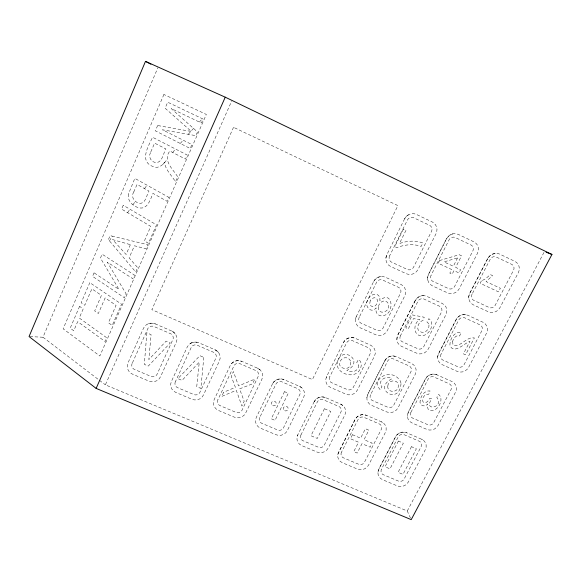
<?xml version="1.0" encoding="UTF-8"?>
<svg xmlns="http://www.w3.org/2000/svg" width="581" height="581" viewBox="0 0 581 581"><rect width="100%" height="100%" fill="white"/><g stroke="black" fill="none" stroke-linecap="round" stroke-linejoin="round"><path stroke-width="0.44" stroke-dasharray="2.9 2.18" d="M377.933 472.338L378.834 469.041L395.581 436.658C397.542 432.736 402.684 430.928 406.678 432.736L421.704 439.28A8.439 7.814 -25 0 1 425.307 449.745L408.414 481.896A8.366 7.713 -22 0 1 397.302 485.912L382.509 479.666A8.388 7.756 -21.1 0 1 378.79 469.346L395.559 436.912A8.461 7.865 -24.1 0 1 406.816 432.83M385.871 258.211L386.779 254.834M366.872 397.665L367.744 394.426L384.775 360.757C386.59 356.995 391.274 354.991 395.247 356.284M436.927 374.832A8.599 8.054 -30.7 0 0 425.51 378.979L408.298 412.278A8.519 7.945 -26.8 0 0 411.965 422.917L426.868 429.41A8.497 7.894 -27.5 0 0 438.132 425.328L455.475 392.32A8.577 8.003 -31.3 0 0 451.924 381.535L436.927 374.832C432.845 372.9 427.514 374.745 425.495 378.797L408.305 412.038L407.39 416.41M337.837 454.284L355.144 419.344C357.061 415.313 362.297 413.44 366.357 415.277L381.594 421.908A8.497 7.952 -22.4 0 1 385.341 432.504L368.615 465.04A8.424 7.836 -19.2 0 1 357.431 469.085L342.405 462.745A8.446 7.88 -18 0 1 338.534 452.294L355.129 419.475A8.519 7.996 -21.2 0 1 366.473 415.357M355.565 318.678L356.306 316.478M326.195 377.592L326.653 376.459M297.319 435.997L297.777 434.864M29.922 336.595L42.972 337.227L157.821 67.846M410.498 518.063L407.274 510.997L105.372 384.847L231.674 101.079M272.511 383.838L256.279 417.448A8.592 8.127 -9 0 0 260.47 428.175L275.975 434.719A8.562 8.083 -11 0 0 287.319 430.594L303.689 397.288A8.621 8.207 -14 0 0 299.614 386.409L283.942 379.589C279.788 377.701 274.406 379.669 272.511 383.838A8.65 8.257 -11.8 0 1 284.015 379.647M404.587 218.855L386.779 254.877A8.94 8.606 -43.8 0 0 390.686 266.49L406.301 273.738A8.918 8.548 -43.3 0 0 418.051 269.446L435.997 233.758A9.042 8.642 -50 0 0 432.228 221.971L416.504 214.483A9.064 8.7 -51.1 0 0 404.587 218.855L406.685 216.052L408.668 214.679M407.274 510.997L544.005 252.386M109.431 240.868L112.271 236.155L147.785 244.703L145.969 248.821L134.422 245.77L129.12 257.884L137.675 267.638L135.751 272.017L108.393 239.641L110.143 235.581L112.271 236.155M127.595 212.661L129.941 209.225M132.94 204.824L135.366 201.28M144.516 188.622L147.022 185.172M163.108 164.169L164.445 162.397C165.491 170.022 171.794 175.455 175.498 181.824L177.713 176.791C173.022 169.238 162.397 160.341 169.87 151.016L185.506 159.107L187.285 155.069L152.578 137.254C148.409 146.1 138.794 161.627 153.29 166.638C159.281 169.238 164.125 163.755 167.132 159.296M172.702 152.483L175.52 149.034M180.299 143.471L183.16 140.174M188.237 134.313L193.488 128.416M199.348 122.039L202.399 118.72M231.412 363.728C233.852 360.772 238.254 359.762 241.747 361.309L257.644 368.231A8.7 8.337 -7.4 0 1 261.886 379.255L245.705 412.968A8.642 8.199 -5.3 0 1 234.281 417.129L218.529 410.484A8.671 8.243 -2.9 0 1 214.171 399.612L230.207 365.594A8.73 8.381 -4.5 0 1 241.79 361.367M423.651 295.606C420.179 295.438 416.759 297.472 415.212 300.573L397.716 335.164L396.816 339.551M191.062 343.044L194.395 342.042L197.794 342.354L214.999 349.762A8.795 8.446 0.8 0 1 219.407 360.939L203.43 395.058A8.737 8.308 1.4 0 1 191.919 399.256L175.92 392.502A8.773 8.345 4 0 1 171.388 381.485L187.22 347.053A8.831 8.49 4.1 0 1 198.884 342.783M190.089 343.64L191.134 343.001M148.431 323.69L151.91 323.116L155.294 323.871M452.795 233.831L449.52 235.254L446.484 238.733L428.509 274.276L427.58 277.536L427.71 279.868M495.244 253.323L490.763 254.95L487.779 258.327L469.644 293.405L468.7 296.666L469.085 300.05M380.925 276.462L377.57 277.435L374.186 280.463L356.291 316.551A8.766 8.424 -30.4 0 0 360.242 327.815L375.74 334.779A8.744 8.374 -31.4 0 0 387.324 330.553L404.783 295.831A8.838 8.475 -38.1 0 0 400.963 284.407L385.363 277.21A8.86 8.533 -37.9 0 0 373.619 281.509M465.751 314.626C461.982 313.951 457.951 315.955 456.216 319.376L438.568 353.517L437.638 356.719L437.762 359.007M354.018 337.851C350.016 336.559 345.317 338.6 343.502 342.376L326.616 376.575A8.628 8.221 -20.3 0 0 330.611 387.491L345.985 394.187A8.606 8.17 -21.9 0 0 357.409 390.033L374.411 356.233A8.686 8.287 -26.9 0 0 370.54 345.158L355.064 338.244A8.708 8.337 -25.5 0 0 343.48 342.463M171.656 330.996L155.28 323.9A8.947 8.584 12.7 0 0 143.529 328.207L127.907 363.067A8.889 8.439 10.8 0 0 132.621 374.229L148.881 381.092A8.846 8.403 8.3 0 0 160.472 376.858L176.246 342.318A8.904 8.548 9.6 0 0 171.656 330.996L173.625 332.129L175.883 334.758M299.535 386.336L301.503 387.534M257.586 368.172L260.39 370.119M214.97 349.711L217.795 351.679M421.552 439.178L422.641 439.759M381.463 421.813L382.545 422.394M340.822 404.216L342.783 405.407M42.972 337.227L105.372 384.847M218.529 352.536L217.737 351.614M314.147 401.798A8.577 8.127 -17.2 0 1 325.563 397.644M358.579 365.057C359.094 371.281 351.316 373.416 346.828 370.482C366.64 360.431 338.839 343.168 337.118 364.904C338.222 373.387 351.077 377.824 357.555 372.552C361.142 369.458 363.299 362.559 358.492 359.552L356.749 362.464L358.579 365.057M428.967 324.953C429.243 327.807 427.551 330.734 424.922 331.896A5.069 4.808 -35.4 0 1 421.603 332.216L419.497 331.272A4.583 4.35 -35.3 0 1 417.841 328.759C417.245 325.244 419.613 321.416 423.026 320.378L424.246 317.248L412.365 314.924L405.828 327.829L408.247 328.926L413.498 318.584L419.751 319.71C412.532 323.319 413.229 337.249 422.866 335.644C429.817 334.496 435.372 323.486 428.872 318.664L426.941 321.903L428.32 323.29L428.967 324.953M401.021 383.721C399.401 405.756 372.036 389.016 391.79 378.812C386.641 374.476 376.401 381.209 381.978 386.793L380.221 389.778C370.547 378.652 390.134 368.644 398.573 378.783A7.974 7.524 -27 0 1 401.021 383.721M420.186 400.476C418.756 405.277 424.965 408.022 427.703 403.911L427.238 406.119L428.226 409.482C435.794 414.812 445.431 399.975 438.699 394.412L436.81 397.353C444.923 407.724 422.285 411.98 431.843 398.82L429.758 398.319C428.785 400.701 425.561 404.594 422.975 401.834C421.37 398.319 424.856 393.359 428.807 394.187L430.02 390.94C424.66 390.214 420.935 395.799 420.186 400.476M350.677 362.21C351.142 373.365 333.596 367.853 341.563 359.385A6.144 5.868 -23.1 0 1 344.577 357.823C347.358 357.25 350.626 359.181 350.677 362.21M387.803 386.169C386.888 392.705 397.498 393.148 398.239 386.946C400.135 379.161 388.014 378.87 387.803 386.169M452.606 341.388L452.984 344.7L454.03 345.586C461.641 346.487 466.652 336.363 474.365 337.96L465.541 354.831L463.406 353.865L469.949 341.352C464.597 343.066 453.238 355.173 449.926 345.056C449.796 339.282 454.371 331.054 461.089 332.623L459.644 335.971C456.092 334.533 453.376 338.418 452.606 341.388M378.391 306.928C377.222 315.171 389.481 312.825 388.566 305.686A4.793 4.597 -34.8 0 0 387.084 302.018C383.533 299.041 378.754 303.035 378.391 306.928M379.923 298.474L379.785 300.551C392.56 289.142 395.356 313.246 383.438 315.636A6.166 5.912 -34 0 1 379.153 315.323C376.328 314.074 375.457 310.726 376.118 307.908C370.736 314.568 363.517 305.09 368.063 299.636C369.436 294.247 379.015 291.415 379.923 298.474M146.848 332.848L144.335 364.389L148.286 366.066L170.291 342.95L166.086 341.134L148.83 359.595L151.089 334.678L146.848 332.848M203.793 357.38L200.859 388.398L196.734 386.641L199.268 362.159L182.035 380.402L177.873 378.638L199.893 355.695L203.793 357.38M128.495 193.96C126.919 200.561 132.86 206.349 138.866 207.758C147.487 210.031 150.479 199.225 152.97 193.371L166.943 201.229L168.686 197.271L134.836 178.374L128.495 193.96M150.537 152.52C148.264 156.412 150.632 161.445 154.924 162.433C162.317 163.791 163.116 153.261 165.905 148.961L154.604 143.115L150.537 152.52M370.22 300.66L369.698 304.168L370.344 305.591L372.958 306.79C376.43 306.361 378.812 301.8 376.873 298.801L374.229 297.603L371.303 299.077L370.22 300.66M133.819 191.89C130.522 196.552 134.247 202.304 139.295 203.256C145.744 204.163 146.477 194.984 148.976 191.127L137.051 184.417L133.819 191.89M132.185 363.394L131.931 364.069A4.822 4.575 10.9 0 0 134.124 369.291L151.467 376.626A4.793 4.561 8.4 0 0 156.885 374.643L173.065 339.137A4.83 4.633 9.7 0 0 170.916 333.85L153.471 326.304A4.851 4.655 12.8 0 0 147.988 328.309L132.185 363.394M175.389 381.702L175.128 382.378A4.757 4.525 4 0 0 177.241 387.527L194.308 394.746A4.735 4.51 1.4 0 0 199.682 392.785L216.081 357.7A4.771 4.583 0.8 0 0 214.019 352.485L196.85 345.063A4.786 4.604 4.2 0 0 191.403 347.053L175.389 381.702M217.904 399.728L217.643 400.396A4.706 4.474 -2.9 0 0 219.676 405.473L236.474 412.575A4.684 4.452 -5.3 0 0 241.812 410.636L258.407 375.972A4.721 4.525 -7.4 0 0 256.424 370.823L239.532 363.517A4.735 4.546 -4.5 0 0 234.128 365.493L217.904 399.728M259.758 417.47L259.489 418.124A4.655 4.408 -9 0 0 261.443 423.142L277.979 430.136A4.641 4.387 -11 0 0 283.281 428.204L300.072 393.962A4.677 4.452 -14 0 0 298.169 388.878L281.538 381.688A4.692 4.481 -11.8 0 0 276.171 383.642L259.758 417.47M300.958 434.937L300.689 435.583A4.619 4.343 -14.1 0 0 302.563 440.536L318.846 447.421A4.604 4.321 -15.6 0 0 324.104 445.511L341.083 411.66A4.641 4.387 -18.9 0 0 339.253 406.649L322.891 399.568A4.655 4.408 -17.2 0 0 317.56 401.507L300.958 434.937M329.732 376.822L329.449 377.483A4.684 4.459 -20.3 0 0 331.315 382.588L347.714 389.749A4.67 4.43 -21.9 0 0 353.052 387.803L370.489 353.052A4.713 4.495 -26.9 0 0 368.674 347.881L352.18 340.517A4.721 4.525 -25.6 0 0 346.777 342.492L329.732 376.822M359.283 317.132L358.993 317.814A4.757 4.568 -30.4 0 0 360.837 323.08L377.367 330.524A4.742 4.539 -31.4 0 0 382.777 328.548L400.687 292.853A4.793 4.597 -38.2 0 0 398.893 287.515L382.276 279.86A4.808 4.626 -37.9 0 0 376.793 281.865L359.283 317.132M389.64 255.807L389.343 256.511A4.851 4.67 -43.9 0 0 391.166 261.937L407.826 269.686A4.837 4.641 -43.4 0 0 413.309 267.674L431.712 230.991A4.902 4.684 -50 0 0 429.947 225.493L413.2 217.526A4.917 4.721 -51.2 0 0 407.637 219.567L389.64 255.807M341.519 452.127L341.243 452.773A4.583 4.278 -18 0 0 343.044 457.654L359.08 464.437A4.568 4.256 -19.2 0 0 364.302 462.541L381.463 429.09A4.604 4.314 -22.4 0 0 379.705 424.137L363.59 417.173A4.619 4.343 -21.2 0 0 358.295 419.09L341.519 452.127M370.598 394.695L370.322 395.356A4.648 4.387 -24.1 0 0 372.101 400.389L388.253 407.441A4.641 4.357 -25.2 0 0 393.555 405.516L411.166 371.172A4.677 4.416 -29.6 0 0 409.431 366.066L393.199 358.826A4.692 4.445 -28.7 0 0 387.832 360.779L370.598 394.695M400.462 335.724L400.178 336.399A4.728 4.488 -32.7 0 0 401.943 341.592L418.211 348.92A4.713 4.459 -33.2 0 0 423.585 346.959L441.669 311.692A4.764 4.517 -38.5 0 0 439.955 306.434L423.6 298.895A4.779 4.546 -38.4 0 0 418.16 300.885L400.462 335.724M163.915 94.471L63.133 328.817L99.823 355.979L206.328 114.435L163.915 94.471M431.138 275.147L430.841 275.844A4.822 4.583 -42.8 0 0 432.584 281.197L448.975 288.815A4.808 4.554 -42.5 0 0 454.422 286.825L473.007 250.593A4.873 4.604 -47.7 0 0 471.322 245.167L454.843 237.331A4.88 4.633 -48.5 0 0 449.324 239.35L431.138 275.147M79.597 306.361L70.199 328.142L73.743 330.749L77.68 321.656L105.117 341.512L106.759 337.786L79.256 318.01L83.192 308.903L79.597 306.361M89.83 282.649L81.158 302.737L84.761 305.272L91.878 288.83L101.443 295.366L94.688 310.886L98.363 313.464L105.154 297.9L116.062 305.359L108.415 322.767L112.206 325.433L121.567 304.197L89.83 282.649M94.078 272.809L92.546 276.36L124.407 297.748L126.121 293.855L107.311 262.169L132.795 278.713L134.414 275.038L102.103 254.202L100.455 258.037L118.989 289.425L94.078 272.809M123.223 205.275L121.574 209.095L150.777 226.401L144.415 240.868L148.402 243.301L156.529 224.869L123.223 205.275M157.64 125.525L155.345 130.841L190.19 148.482L191.912 144.575L162.542 129.817L195.848 135.642L197.467 131.967L171.17 108.516L201.404 123.034L203.147 119.083L167.706 102.205L165.113 108.211L191.374 131.473L157.64 125.525M130.376 244.674L126.099 254.471L112.641 239.612L130.376 244.674M381.535 469.092L381.259 469.724A4.554 4.212 -21.1 0 0 382.988 474.554L398.777 481.228A4.539 4.183 -22 0 0 403.969 479.347L421.298 446.288A4.575 4.241 -25 0 0 419.613 441.4L403.744 434.537A4.59 4.27 -24.1 0 0 398.486 436.44L381.535 469.092M410.92 412.328L410.636 412.982A4.619 4.314 -26.8 0 0 412.343 417.95L428.248 424.893A4.604 4.285 -27.5 0 0 433.506 422.983L451.292 389.045A4.655 4.343 -31.3 0 0 449.629 384.005L433.651 376.873A4.663 4.372 -30.7 0 0 428.32 378.812L410.92 412.328M441.081 354.061L440.79 354.73A4.699 4.408 -34 0 0 442.482 359.85L458.496 367.061A4.684 4.379 -34.4 0 0 463.827 365.122L482.092 330.277A4.742 4.437 -38.7 0 0 480.451 325.084L464.357 317.669A4.75 4.466 -38.6 0 0 458.954 319.637L441.081 354.061M472.062 294.211L471.757 294.901A4.793 4.503 -42.1 0 0 473.428 300.181L489.558 307.683A4.779 4.474 -41.9 0 0 494.968 305.708L513.72 269.918A4.844 4.517 -46.2 0 0 512.108 264.566L495.898 256.853A4.851 4.554 -46.7 0 0 490.415 258.857L472.062 294.211M233.533 127.304L151.837 309.651L312.404 379.567L397.898 205.616L233.533 127.304M223.641 392.233L221.644 396.46L236.285 390.301L241.892 406.025L244.18 401.246L239.583 388.863L252.517 383.816L254.761 379.124L238.559 385.907L233.417 371.564L231.209 376.234L235.399 387.338L223.641 392.233M284.494 391.638L271.283 418.792L275.038 420.39L288.263 393.264L284.494 391.638M314.183 401.682L297.733 435.009A8.519 8.003 -14.1 0 0 301.757 445.598L317.023 452.04A8.49 7.96 -15.6 0 0 328.287 447.951L344.838 415.037A8.555 8.083 -18.9 0 0 340.924 404.296L325.476 397.571C321.387 395.719 316.122 397.622 314.183 401.682M403.432 229.132L394.76 246.635L396.83 247.608C404.499 244.63 413.309 243.562 421.189 246.38L422.888 242.981C415.364 240.149 406.867 240.81 399.423 243.592L405.996 230.345L403.432 229.132M324.416 408.726L310.973 435.757L317.313 438.444L330.785 411.471L324.416 408.726M384.782 360.852L367.737 394.55A8.57 8.083 -24.1 0 0 371.564 405.327L386.706 411.914A8.548 8.032 -25.2 0 0 398.05 407.797L415.219 374.404A8.628 8.141 -29.5 0 0 411.515 363.474L396.278 356.661A8.65 8.199 -28.7 0 0 384.782 360.852M415.233 300.631L397.731 335.252A8.715 8.279 -32.6 0 0 401.515 346.363L416.766 353.219A8.693 8.221 -33.2 0 0 428.262 349.028L445.903 314.728A8.788 8.323 -38.4 0 0 442.243 303.456L426.897 296.375A8.809 8.381 -38.3 0 0 415.233 300.631M446.528 238.755L428.538 274.326A8.889 8.454 -42.8 0 0 432.271 285.787L447.639 292.918A8.868 8.395 -42.5 0 0 459.302 288.663L477.429 253.418A8.984 8.483 -47.7 0 0 473.82 241.79L458.358 234.426A9.005 8.541 -48.4 0 0 446.528 238.755M439.57 260.549L438.212 263.222L451.662 269.526L449.832 273.106L452.163 274.196L453.986 270.615L458.932 272.932L460.602 269.686L455.657 267.362L461.554 255.807L459.222 254.71L439.57 260.549M352.464 434.711L350.423 438.742L358.557 442.214L353.764 451.626L357.177 453.071L361.97 443.673L370.133 447.159L372.189 443.15L364.026 439.657L368.848 430.201L365.427 428.727L360.605 438.19L352.464 434.711M457.581 257.928L453.325 266.265L443.971 261.871L457.581 257.928M456.274 319.492L438.59 353.691A8.664 8.134 -34 0 0 442.214 364.65L457.225 371.397A8.642 8.076 -34.3 0 0 468.649 367.25L486.457 333.356A8.737 8.178 -38.6 0 0 482.956 322.237L467.85 315.272A8.759 8.228 -38.6 0 0 456.274 319.492M487.873 258.371L469.709 293.507A8.831 8.301 -42.1 0 0 473.275 304.814L488.403 311.83A8.817 8.243 -41.9 0 0 499.98 307.61L518.274 272.794A8.926 8.33 -46.1 0 0 514.831 261.327L499.616 254.079A8.947 8.388 -46.7 0 0 487.873 258.371M398.392 441.044L385.065 466.768L389.989 468.86L403.337 443.172L398.392 441.044M481.358 280.943L480.153 283.274L498.483 291.865L500.364 288.278L486.086 281.567L492.55 275.605L490.379 274.581L485.476 278.88L481.358 280.943M411.457 446.673L398.087 472.302L402.989 474.379L416.374 448.793L411.457 446.673M272.721 405.64A2.455 2.339 -10.5 0 0 276.207 403.258A2.455 2.339 -10.5 0 0 272.351 401.609A2.455 2.339 -10.5 0 0 272.721 405.64M284.683 410.745A2.455 2.324 -12.2 0 0 288.161 408.37A2.455 2.324 -12.2 0 0 284.327 406.729A2.455 2.324 -12.2 0 0 284.683 410.745"/><path stroke-width="0.87" d="M145.497 61.368L29.05 336.552L96.126 388.398L411.217 519.632L551.95 254.456L225.246 97.187L145.497 61.368L150.886 64.201M96.126 388.398L225.246 97.187M546.104 252.227L551.95 254.456"/></g></svg>
